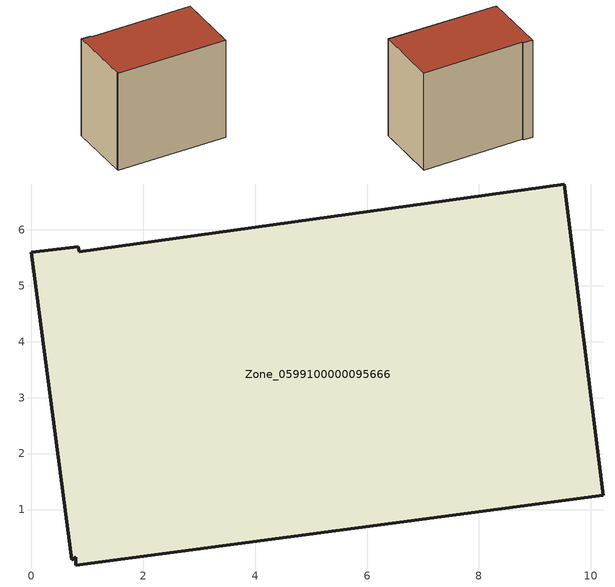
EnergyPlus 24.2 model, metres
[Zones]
Zone_0599100000095666
 floor ground (C_G): 0.84,5.7 0.85,5.61 9.53,6.82 10.22,1.25 0.79,0.01 0.8,0.15 0.72,0.1 0,5.6 z0
 wall outside (C_F): 0.85,5.61 0.84,5.7 0,5.6 0.72,0.1 0.8,0.15 0.79,0.01 10.22,1.25 9.53,6.82 0.85,5.61 z0:8.85
 roof outside (C_R): 0.8,0.15 0.79,0.01 10.22,1.25 9.53,6.82 0.85,5.61 0.84,5.7 0,5.6 0.72,0.1 z8.85
[BUILDING]
Pand.0599100000095666: North Axis=0; Terrain=City; Loads Convergence Tolerance Value=0.04; Temperature Convergence Tolerance Value=0.4; Solar Distribution=FullExterior; Maximum Number of Warmup Days=25; Minimum Number of Warmup Days=1
[Site:Location]
Rotterdam.The.Hague.AP_ZH_NLD Design_Conditions: Latitude=51.96; Longitude=4.45; Time Zone=1; Elevation=-4.5
[SITE:GROUNDTEMPERATURE:BUILDINGSURFACE]
18, 18, 18, 18, 18, 18, 18, 18, 18, 18, 18, 18
[MATERIAL] Thermal Absorptance=0.9; Solar Absorptance=0.7; Visible Absorptance=0.7
Name | Roughness | Thickness | Conductivity | Density | Specific Heat
G.TC.1975-1991 | MediumSmooth | 0.15 | 0.288461 | 540 | 1210
F.TC.1975-1991 | Rough | 0.3 | 0.230769 | 1920 | 840
R.TC.1975-1991 | MediumRough | 0.2 | 0.153846 | 1500 | 1000
[CONSTRUCTION]
C_G: G.TC.1975-1991
C_F: F.TC.1975-1991
C_R: R.TC.1975-1991
[ZONE]
Zone_0599100000095666: Type=1; Multiplier=1; Ceiling Height=Autocalculate; Volume=Autocalculate; Floor Area=autocalculate; Part of Total Floor Area=Yes
[ZONEINFILTRATION:DESIGNFLOWRATE]
Infil_Zone_0599100000095666: Zone or ZoneList or Space or SpaceList=Zone_0599100000095666; Schedule=AlwaysOn; Design Flow Rate Calculation Method=Flow/Area; Flow Rate per Floor Area=0.003; Constant Term Coefficient=1; Temperature Term Coefficient=0; Velocity Term Coefficient=0; Velocity Squared Term Coefficient=0
[HVACTEMPLATE:ZONE:IDEALLOADSAIRSYSTEM]
Zone_0599100000095666: Maximum Heating Supply Air Temperature=50; Minimum Cooling Supply Air Temperature=13; Maximum Heating Supply Air Humidity Ratio=0.0156; Minimum Cooling Supply Air Humidity Ratio=0.0077; Heating Limit=NoLimit; Cooling Limit=NoLimit; Dehumidification Control Type=ConstantSensibleHeatRatio; Cooling Sensible Heat Ratio=0.7; Dehumidification Setpoint=60; Humidification Control Type=None; Humidification Setpoint=30; Outdoor Air Method=None; Outdoor Air Flow Rate per Person=0.00944; Outdoor Air Flow Rate per Zone Floor Area=0; Outdoor Air Flow Rate per Zone=0; Demand Controlled Ventilation Type=None; Outdoor Air Economizer Type=NoEconomizer; Heat Recovery Type=None; Sensible Heat Recovery Effectiveness=0.7; Latent Heat Recovery Effectiveness=0.65
[ZONECONTROL:THERMOSTAT]
ThermostatControl_Zone_0599100000095666: Zone or ZoneList=Zone_0599100000095666; Control Type Schedule=DualSetpointControlType; Control 1=Thermostat_Zone_0599100000095666; Temperature Difference Between Cutout And Setpoint=0
[THERMOSTATSETPOINT:DUALSETPOINT]
Thermostat_Zone_0599100000095666: Heating Setpoint Temperature Schedule=HeatingSetpoint_Zone_0599100000095666; Cooling Setpoint Temperature Schedule=CoolingSetpoint_Zone_0599100000095666
[SCHEDULE:COMPACT]
HeatingSetpoint_Zone_0599100000095666: Through: 12/31, For: AllDays, Until: 24:00, 21
CoolingSetpoint_Zone_0599100000095666: Through: 12/31, For: AllDays, Until: 24:00, 24
DualSetpointControlType: Through: 12/31, For: AllDays, Until: 24:00, 4
AlwaysOn: Through: 12/31, For: AllDays, Until: 24:00, 1
